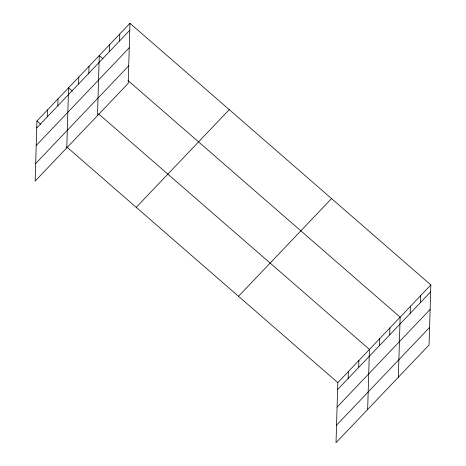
<?xml version="1.0" encoding="UTF-8"?>
<svg xmlns="http://www.w3.org/2000/svg" width="466" height="466" viewBox="0 0 466 466"><rect width="100%" height="100%" fill="white"/><g stroke="black" fill="none" stroke-linecap="round" stroke-linejoin="round"><path stroke-width="0.7" d="M129.979 23.3L36.936 121.009L35.154 181.064L128.197 83.362L129.979 23.3L430.846 284.936L429.064 344.991L336.021 442.7L337.803 382.638L430.846 284.936M47.27 116.879L47.48 109.935M57.819 105.805L58.023 98.862M66.784 147.844L68.566 87.789L72.306 91.033M78.597 83.979L78.801 77.041M88.831 73.232L89.035 66.288M97.487 115.603L99.27 55.541L103.009 58.792M109.3 51.738L109.51 44.794M119.535 40.991L119.745 34.047M348.143 378.508L348.352 371.565M358.692 367.435L358.896 360.492M367.657 409.48L369.439 349.418L98.46 113.78M379.47 345.615L379.673 338.671M389.704 334.868L389.908 327.924M398.36 377.239L400.143 317.177L128.098 80.612M410.173 313.373L410.377 306.43M420.408 302.626L420.612 295.683M36.727 127.952L129.769 30.243M36.208 145.479L129.251 47.771M35.672 163.537L128.715 65.828M136.223 207.347L229.266 109.638M238.516 296.3L331.559 198.592M337.6 389.582L430.642 291.879M337.081 407.109L430.124 309.407M336.545 425.173L429.588 327.464M36.936 121.009L40.67 124.259M66.824 147L337.803 382.638"/></g></svg>
